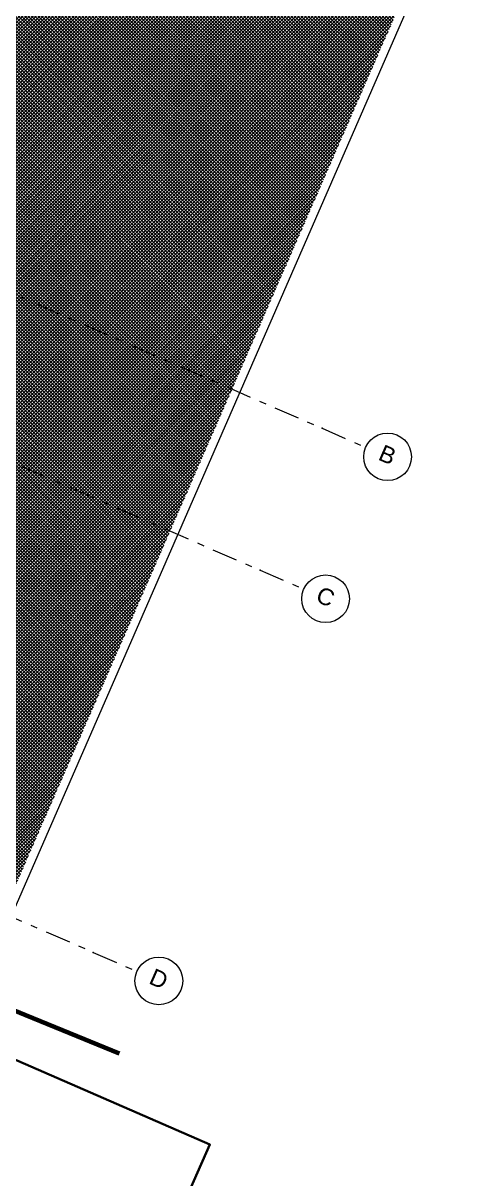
# Model space of a CAD drawing. Header units: millimetres. Extents: x -99530 to 90294, y -97212 to 56397.
# Drawn here: x 65394 to 74551, y -33621 to -9363 of the extents above; entities that cross this region are included whole.
import ezdxf
from ezdxf.enums import TextEntityAlignment as Align

# ---------------------------------------------------------------- set-up
doc = ezdxf.new("R2010")
doc.units = ezdxf.units.MM
doc.header["$MEASUREMENT"] = 0
doc.linetypes.add('Double Dashed', pattern=[1093.611073, 529.166651, -211.666656, 141.111112, -211.666656])
doc.layers.add('A-15-MG_Structural_Grid', color=7, linetype='Continuous')
doc.layers.add('New_A-20-M_Hard_Landscape', color=7, linetype='Continuous')
for name, color, linetype, lineweight, true_color in [('A-15-MG_Structural_Grid_Pen_No__163', 7, 'Continuous', 0, 0x750077), ('A-20-M_Hard_Landscape-Phase 1_Pen_No__248', 7, 'Continuous', 158, 0xe8dc01), ('A-25-M_Wall_Int_Pen_No__102', 7, 'Continuous', 15, 0xcccccc), ('A-95-M-SFS_Edge_Pen_No__252', 7, 'Continuous', 13, 0xe8e8e8), ('New_A-20-M_Hard_Landscape_Pen_No__53', 7, 'Continuous', 35, 0x444444)]:
    doc.layers.add(name, color=color, linetype=linetype, lineweight=lineweight, true_color=true_color)
doc.styles.add('GENERATED_STYLE_4', font='')
doc.styles.get('GENERATED_STYLE_4').set_extended_font_data('Swis721 BT')
doc.linetypes.add('GAS_UNDERGROUND', pattern='A,0,[3,EC-MA-00-GF-DR-A-00362 Phase 2 Central Wing Ground Floor GA-S2-P161.Shx,S=1.746032,R=0,X=0,Y=0],-320,0', length=320)

# ---------------------------------------------------------------- blocks, each defined once
blk = doc.blocks.new('Mesh_11_1', base_point=(38476, -27090))
at = {"layer": 'New_A-20-M_Hard_Landscape_Pen_No__53', "linetype": 'Continuous', "flags": 128}
blk.add_lwpolyline([(38476, -27090), (40856, -28128), (42533, -24280), (53915, -29243), (51118, -35657), (53409, -36657), (56206, -30243), (63081, -33240), (59936, -40452, 0.120293), (62769, -40738, 0.15737), (66087, -39130, 0.078126), (67217, -37647), (69310, -32902), (61088, -29317), (60828, -29915), (42606, -21970), (42885, -21328), (48200, -23645), (49083, -21621), (41987, -18527), (41188, -20361), (40976, -20847), (41163, -20929)], format="xyb", close=True, dxfattribs=at)
blk = doc.blocks.new('Standard grid marker_3')
at = {"layer": 'A-15-MG_Structural_Grid_Pen_No__163', "linetype": 'Double Dashed'}
for p, q in [((1000, 0), (74255, 0)), ((74255, 0), (75255, 0))]:
    blk.add_line(p, q, dxfattribs=at)
at = {"layer": 'A-15-MG_Structural_Grid_Pen_No__163', "linetype": 'Continuous'}
blk.add_circle((75755, 0), 500, dxfattribs=at)
at = {"layer": 'A-15-MG_Structural_Grid_Pen_No__163', "linetype": 'Double Dashed'}
blk.add_point((74255, 0), dxfattribs=at)
blk.add_point((74255, 0), dxfattribs=at)
at = {"layer": 'A-15-MG_Structural_Grid_Pen_No__163', "style": 'GENERATED_STYLE_4'}
for tag, p in [('AC_MarkerText_1_0', (-500, 43)), ('AC_MarkerText_1_1', (75755, 43))]:
    blk.add_attdef(tag, text='', height=350, rotation=360, dxfattribs=at).set_placement(p, align=Align.MIDDLE_CENTER)

msp = doc.modelspace()

# ---------------------------------------------------------------- hatches: boundary and pattern name
at = {"layer": 'A-25-M_Wall_Int_Pen_No__102', "linetype": 'Continuous'}
h = msp.add_hatch(dxfattribs=at)
h.set_pattern_fill('Grid_5x5_Diagonal_0001', color=256, style=0, pattern_type=2)
h.set_pattern_definition([(45, (0, 0), (-35.35534, 35.35534), []), (135, (0, 0), (35.35534, 35.35534), [])])
h.paths.add_polyline_path([(44768.3, -19356.4), (49530.7, -8434.9), (28562.4, 708.3), (33140, 11206.2), (74273.5, -6730.2), (64933.5, -28149.5)])

# ---------------------------------------------------------------- linework, layer by layer
at = {"layer": 'A-20-M_Hard_Landscape-Phase 1_Pen_No__248', "linetype": 'GAS_UNDERGROUND'}
msp.add_line((67412.1, -30987.9), (11628.9, -8122.9), dxfattribs=at)
at = {"layer": 'A-95-M-SFS_Edge_Pen_No__252', "linetype": 'Continuous', "flags": 128}
msp.add_lwpolyline([(44708.7, -19493.2), (65035.3, -28356.6), (74551.4, -6533.2), (54224.8, 2330.2)], dxfattribs=at)

# ---------------------------------------------------------------- block references
at = {"layer": 'A-15-MG_Structural_Grid', "color": 8, "linetype": 'Continuous', "lineweight": 15}
ref = msp.add_blockref('Standard grid marker_3', (3595.3, 11813.5), dxfattribs=dict(at, zscale=1000, rotation=336.440411583993))
ref.add_attrib('AC_MarkerText_1_1', 'B', dxfattribs={"layer": 'A-15-MG_Structural_Grid_Pen_No__163', "color": 216, "true_color": 0x750077, "height": 350, "rotation": 336.44041, "style": 'GENERATED_STYLE_4'}).set_placement((73035.5, -18422.5), align=Align.MIDDLE_CENTER)
ref = msp.add_blockref('Standard grid marker_3', (2296.2, 8834.4), dxfattribs=dict(at, zscale=1000, rotation=336.440411583993))
ref.add_attrib('AC_MarkerText_1_1', 'C', dxfattribs={"layer": 'A-15-MG_Structural_Grid_Pen_No__163', "color": 216, "true_color": 0x750077, "height": 350, "rotation": 336.44041, "style": 'GENERATED_STYLE_4'}).set_placement((71736.4, -21401.4), align=Align.MIDDLE_CENTER)
ref = msp.add_blockref('Standard grid marker_3', (-1201.2, 813.7), dxfattribs=dict(at, zscale=1000, rotation=336.440411583993))
ref.add_attrib('AC_MarkerText_1_1', 'D', dxfattribs={"layer": 'A-15-MG_Structural_Grid_Pen_No__163', "color": 216, "true_color": 0x750077, "height": 350, "rotation": 336.44041, "style": 'GENERATED_STYLE_4'}).set_placement((68239.1, -29422.2), align=Align.MIDDLE_CENTER)
at = {"layer": 'New_A-20-M_Hard_Landscape', "color": 49, "lineweight": 35, "true_color": 0x444444}
msp.add_blockref('Mesh_11_1', (38476.3, -27090.5), dxfattribs=at)

doc.saveas('drawing.dxf')
